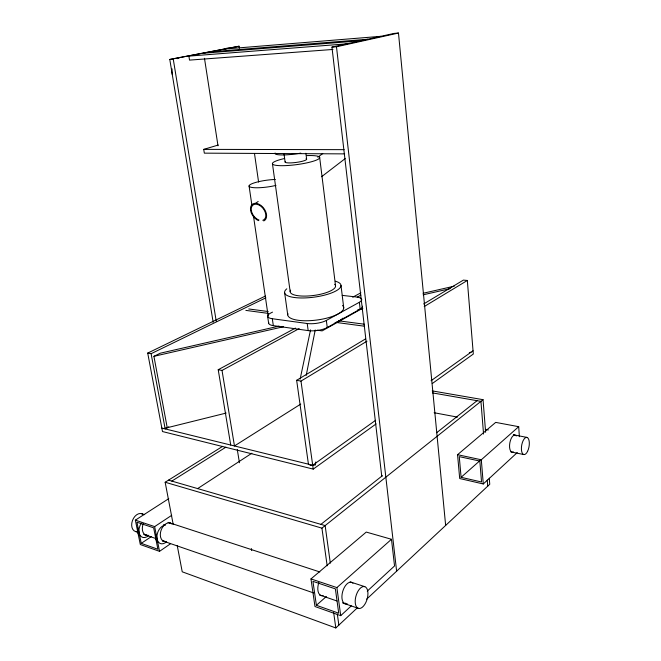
<?xml version="1.0" encoding="UTF-8"?>
<svg xmlns="http://www.w3.org/2000/svg" width="661" height="661" viewBox="0 0 661 661"><rect width="100%" height="100%" fill="white"/><g stroke="black" fill="none" stroke-linecap="round" stroke-linejoin="round"><path stroke-width="0.99" d="M315.826 461.956L315.38 465.005L310.001 465.435M306.217 375.407L315.223 329.979M300.127 379.141L310.538 329.889M177.247 545.639L182.229 571.806L335.805 627.95L357.651 607.558M366.673 599.139L489.751 484.273L489.264 478.159M367.252 591.149L394.543 565.94L391.477 539.285L366.26 532.072L310.967 578.92L314.983 606.525L340.721 615.664L351.33 605.856M519.389 436.731L518.703 426.684L495.692 422.387L457.561 454.694L459.692 478.531L483.282 483.968L517.257 452.578M340.721 615.664L336.887 587.596L391.477 539.285M483.282 483.968L481.307 459.783L518.703 426.684M316.396 605.302L312.934 581.35L335.383 588.893L338.721 613.193L316.396 605.302L326.385 596.47M461.097 477.316L459.263 456.635L479.836 461.064L481.547 482.001L461.097 477.316L480.332 460.296M173.215 524.504L165.159 482.241L321.932 528.147L483.042 399.674L485.628 432.294M320.924 524.355L382.422 475.656M436.64 432.724L477.102 400.682M321.56 176.727L345.224 158.574M255.691 203.307L258.178 201.465M317.784 157.235L322.75 153.55M265.383 296.054L147.717 353.081L162.49 431.55L313.231 469.112L376.092 423.932M432.244 383.57L473.309 354.048L467.327 280.471L463.386 280.107L423.684 303.961M375.655 420.28L312.686 465.22L161.838 428.072M431.063 380.736L473.045 350.784M168.77 498.658L135.356 520.149L140.314 544.532L159.524 551.348L170.488 543.788M141.247 543.367L157.905 549.258L153.666 527.833L136.951 522.215L141.247 543.367L151.402 536.558M135.356 520.149L154.649 526.61L171.736 515.299M197.482 488.694L251.899 453.206M300.763 404.069L234.465 445.96L222.022 370.433L218.213 369.722L230.714 445.035M171.81 481.092L225.922 447.158M165.159 482.241L222.683 446.332M308.431 464.171L296.649 380.306L300.986 381.1L366.995 341.167M424.205 306.564L467.327 280.471M296.649 380.306L365.459 338.953M168.753 426.857L165.176 428.898L151.105 353.701L147.717 353.081M268.713 322.452A13.228 4.214 -8.1 0 0 273.324 325.642L308.175 330.607A13.592 4.453 -7.5 0 0 327.253 327.534L360.171 309.125A13.055 4.106 -6.8 0 0 362.509 306.2M362.517 308.282L322.138 330.888L317.09 330.178M272.514 312.124L270.688 313.05A13.261 4.14 -8.1 0 0 272.315 318.726L307.225 323.51A13.617 4.371 -7.5 0 0 326.344 320.445L359.369 302.275A13.088 4.024 -6.8 0 0 356.262 296.971L342.191 295.384M222.022 370.433L299.152 328.616M357.221 297.136L360.848 295.17M218.213 369.722L295.45 328.079M352.701 297.21L360.881 292.798M167.233 427.725L153.922 356.32L160.293 353.197L279.091 326.104M151.105 353.701L265.879 297.805M344.645 153.881L204.332 153.154L203.728 149.378L218.163 145.065M163.837 428.568L226.169 413.067M469.302 352.619L471.086 352.181M153.922 356.32L283.495 326.724M357.816 309.745L362.839 308.596M423.106 294.831L450.224 288.634M423.057 293.286L454.272 286.163M381.802 476.664L331.954 47.113L336.482 46.766L398.484 33.05L445.646 525.437M331.954 47.113L394.096 33.414L398.484 33.05M213.164 322.254L169.786 59.457L239.067 46.229L239.365 48.27M169.786 59.457L239.067 46.229M225.046 48.997L380.951 36.314M210.909 51.781L367.648 39.247M203.679 53.202L360.823 40.751M346.81 43.841L188.889 56.119L189.517 60.11L332.97 49.451M203.728 149.378L344.158 149.659M248.759 308.968L268.184 311.529M338.713 320.825L364.269 324.196M245.851 310.397L268.366 313.397M335.912 322.403L364.566 326.22M432.211 390.891L483.042 399.674M432.418 392.898L480.935 401.351L483.555 434.046M434.145 412.737L457.47 417.116M485.306 429.369L488.347 429.956M513.655 434.839L526.817 437.375M510.804 451.893L523.958 454.578M457.561 454.694L481.307 459.783M168.522 480.142L325.146 525.586L330.318 563.155M141.751 513.721L144.685 514.679M168.167 522.364L319.8 571.947M350.132 581.87L364.806 586.662A11.32 5.784 -74 0 1 364.698 604.526A11.32 5.784 -74 0 1 355.188 601.345A11.32 5.784 -74 0 1 364.806 586.662M310.967 578.92L336.887 587.596M135.439 531.502L138.356 532.51M144.197 534.518L155.889 538.55M162.705 540.905L313.628 592.942M319.47 594.958L336.994 600.998M343.811 603.353L358.419 608.384M154.649 526.61L159.524 551.348M173.265 59.193L216.221 321.106M237.274 449.505L239.447 462.758M251.37 548.572L251.709 550.596M204.472 58.292L218.006 145.817M249.065 185.972L251.899 205.282M253.386 215.445L268.168 316.057M267.655 316.479L268.663 323.336M272.315 318.726L273.324 325.642M254.477 153.468L258.591 182.064M284.602 292.559L287.733 314.843M337.317 613.937L338.853 625.108M272.423 163.573L290.162 291.559M321.932 528.147L327.17 565.824M333.681 612.673L335.805 627.95M300.986 381.1L313.231 469.112M307.225 323.51L308.175 330.607M284.065 154.211L285.114 162.028M305.878 153.269L306.621 159.136M326.344 320.445L327.253 327.534M319.668 157.483L335.548 285.8M341.01 285.469L343.737 307.819M359.369 302.275L360.171 309.125M336.482 46.766L396.625 571.187M487.24 480.026L487.727 486.157M148.692 535.493A9.568 6.445 -69 0 1 140 535.195A9.568 6.445 -69 0 1 141.33 523.19M157.301 541.846A9.708 6.42 -69.5 0 1 155.806 534.286M163.54 524.727A9.708 6.42 -69.5 0 1 164.225 524.66M166.638 541.673A9.717 6.42 -69.6 0 1 156.93 537.757A9.717 6.42 -69.6 0 1 165.523 525.09M139.364 535.617A9.551 6.445 -69 0 1 137.852 528.156M226.326 48.344A14.402 9.518 84.4 0 1 229.896 48.658M172.281 74.561A15.096 10.493 83.4 0 1 172.1 68.909M177.305 58.672A15.096 10.493 83.4 0 1 180.263 57.4M342.935 318.123A28.167 9.014 -7.5 0 1 335.028 322.824M335.276 281.189A28.431 8.304 -7.5 0 1 316.338 296.822A28.431 8.304 -7.5 0 1 286.791 288.816M342.505 305.473A28.225 8.849 -7.5 0 1 318.354 319.817A28.225 8.849 -7.5 0 1 287.89 313.554M306.043 158.69A10.849 1.843 -7.5 0 1 296.302 162.408A10.849 1.843 -7.5 0 1 285.461 161.458M275.976 185.402A18.136 3.404 -7.8 0 1 249.065 186.055A18.136 3.404 -7.8 0 1 275.34 179.462M268.192 315.661A17.401 5.428 -8 0 1 268.515 314.851M300.796 153.121A19.797 3.181 -7.5 0 1 275.1 152.997M259.029 220.08A9.171 6.007 53.1 0 1 251.477 207.298A9.171 6.007 53.1 0 1 262.69 207.959A9.171 6.007 53.1 0 1 262.797 220.303M258.459 220.634A10.138 6.635 53.1 0 1 250.8 206.571A10.138 6.635 53.1 0 1 262.971 207.29A10.138 6.635 53.1 0 1 263.747 220.948M334.623 284.288A22.879 6.684 -7.5 0 1 313.876 295.434A22.879 6.684 -7.5 0 1 290.625 290.138M306.968 155.599A23.829 4.049 -7.5 0 1 314.504 160.813A23.829 4.049 -7.5 0 1 278.017 165.556A23.829 4.049 -7.5 0 1 284.536 158.516M137.298 531.675A9.436 6.42 -68.9 0 1 132.431 520.637A9.436 6.42 -68.9 0 1 143.338 514.646M347.199 603.766A11.212 5.842 -73.8 0 1 342.662 591.628A11.212 5.842 -73.8 0 1 352.957 583.25M345.455 603.171A11.196 5.85 -73.8 0 1 342.497 602.758M323.196 595.503A11.006 5.941 -73.4 0 1 318.883 582.415M146.337 534.923A9.518 6.412 -69.2 0 1 143.784 534.262M165.547 541.541A9.675 6.379 -69.8 0 1 161.144 530.072A9.675 6.379 -69.8 0 1 171.901 523.983M168.225 522.471A9.667 6.379 -69.8 0 1 170.604 523.553M164.242 541.095A9.667 6.379 -69.8 0 1 162.292 540.748M148.271 535.286A9.527 6.403 -69.3 0 1 143.338 523.553M513.399 451.901A8.651 3.792 -80.3 0 1 509.862 442.763A8.651 3.792 -80.3 0 1 516.324 435.963M513.366 434.781A8.643 3.801 -80.3 0 1 514.448 435.318M527.602 451.298A8.725 3.743 -80.3 0 0 527.081 437.442A8.725 3.743 -80.3 0 0 521.405 449.183A8.725 3.743 -80.3 0 0 527.602 451.298"/></g></svg>
